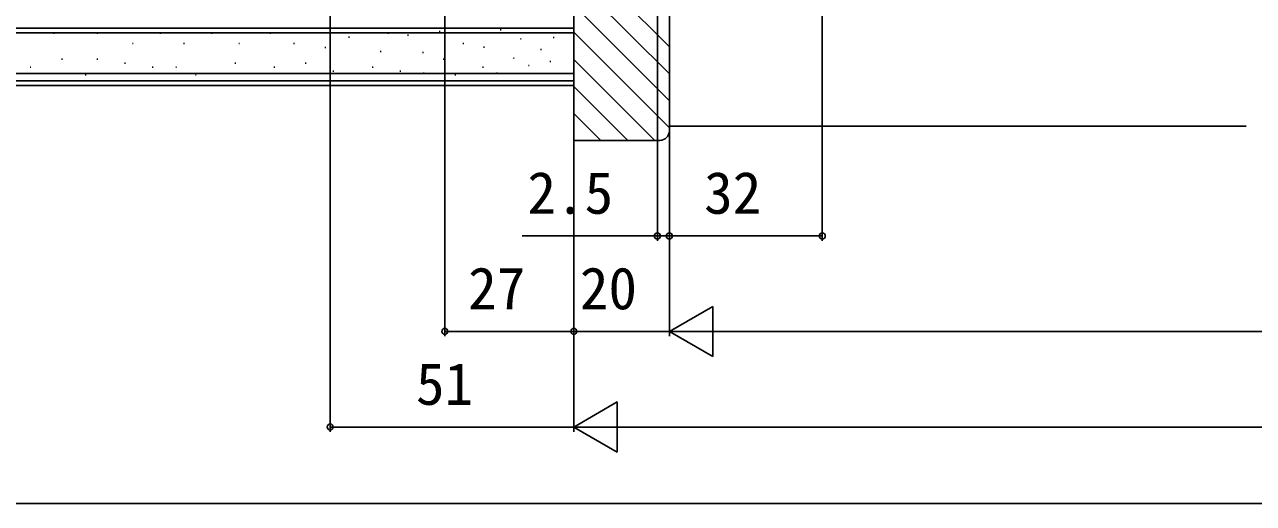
# Model space of a CAD drawing. Units: millimetres, scale not verified. Extents: x -525 to 525, y -782 to 778.
# Drawn here: x -365 to -107.8, y -782.3 to -682 of the extents above; entities that cross this region are included whole.
import ezdxf
from ezdxf.enums import TextEntityAlignment as Align

# ---------------------------------------------------------------- set-up
doc = ezdxf.new("R2010")
doc.units = ezdxf.units.MM
doc.header["$LTSCALE"] = 4
for name, color, linetype in [('0-7_YKK_D', 6, 'Continuous'), ('0-8_YKK_ZWAK', 7, 'Continuous'), ('0-9_YSS_K', 3, 'Continuous'), ('0-A_YSS_KE', 3, 'Continuous')]:
    doc.layers.add(name, color=color, linetype=linetype)
doc.styles.add('ＭＳ ゴシック', font='')
doc.styles.get('ＭＳ ゴシック').set_extended_font_data('MS Gothic')

msp = doc.modelspace()

# ---------------------------------------------------------------- linework, layer by layer
at = {"layer": '0-7_YKK_D'}
for p, q in [((-198, -558.6), (-198, -727.3)), ((-301, -577), (-301, -767.3)), ((-277, -577), (-277, -747.3)), ((-250, -604), (-250, -767.3)), ((-250, -604), (-250, -767.3)), ((-250, -604), (-250, -747.3)), ((-232.5, -619), (-232.5, -727.3)), ((-230, -619), (-230, -747.3)), ((-232.5, -726.3), (-260.827, -726.3)), ((-230, -726.3), (-232.5, -726.3)), ((-198, -726.3), (-230, -726.3)), ((-230, -726.3), (-227.45, -726.3)), ((-230, -746.3), (-220.907, -741.05)), ((-220.907, -751.55), (-220.907, -741.05)), ((-250, -746.3), (-277, -746.3)), ((-230, -746.3), (-250, -746.3)), ((-230, -746.3), (-220.907, -751.55)), ((-230, -746.3), (-211.813, -746.3)), ((219.5, -746.3), (-219.5, -746.3)), ((-250, -766.3), (-240.907, -761.05)), ((-240.907, -771.55), (-240.907, -761.05)), ((-301, -766.3), (-250, -766.3)), ((-250, -766.3), (-240.907, -771.55)), ((-250, -766.3), (-231.813, -766.3)), ((239.5, -766.3), (-239.5, -766.3))]:
    msp.add_line(p, q, dxfattribs=at)
for centre in [(-232.5, -726.3), (-230, -726.3), (-230, -726.3), (-198, -726.3), (-277, -746.3), (-250, -746.3), (-301, -766.3)]:
    msp.add_circle(centre, 0.637, dxfattribs=at)
at = {"layer": '0-8_YKK_ZWAK'}
msp.add_lwpolyline([(-525, -782.3), (525, -782.3), (525, 747.7)], dxfattribs=at)
at = {"layer": '0-9_YSS_K'}
for p, q in [((-230, -686.702), (-250, -666.702)), ((-230, -692.359), (-250, -672.359)), ((-230, -698.016), (-250, -678.016)), ((-496.999, -682.8), (-250, -682.8)), ((-358.684, -683.866), (-358.884, -683.866)), ((-349.618, -683.866), (-349.818, -683.866)), ((-336.431, -683.866), (-336.631, -683.866)), ((-325.717, -683.866), (-325.917, -683.866)), ((-313.424, -683.866), (-313.624, -683.866)), ((-288.699, -683.866), (-288.899, -683.866)), ((-277.982, -683.519), (-278.182, -683.519)), ((-265.184, -683.129), (-265.384, -683.129)), ((-230, -703.672), (-250, -683.672)), ((-342.201, -686.014), (-342.401, -686.014)), ((-331.487, -686.014), (-331.686, -686.014)), ((-319.948, -686.014), (-320.148, -686.014)), ((-308.479, -686.014), (-308.679, -686.014)), ((-296.94, -684.69), (-297.14, -684.69)), ((-284.608, -684.299), (-284.808, -684.299)), ((-273.04, -686.014), (-273.24, -686.014)), ((-268.692, -686.748), (-268.892, -686.748)), ((-260.993, -685.039), (-261.193, -685.039)), ((-254.117, -684.748), (-254.317, -684.748)), ((-357.035, -689.311), (-357.235, -689.311)), ((-349.618, -689.311), (-349.818, -689.311)), ((-301.885, -686.838), (-302.085, -686.838)), ((-290.347, -687.662), (-290.547, -687.662)), ((-281.49, -687.917), (-281.69, -687.917)), ((-277.161, -689.311), (-277.361, -689.311)), ((-262.455, -689.086), (-262.655, -689.086)), ((-256.792, -687.279), (-256.992, -687.279)), ((-233.029, -706.3), (-250, -689.329)), ((-363.629, -690.959), (-363.829, -690.959)), ((-343.849, -690.135), (-344.049, -690.135)), ((-338.08, -690.959), (-338.28, -690.959)), ((-333.135, -690.959), (-333.335, -690.959)), ((-320.772, -690.135), (-320.972, -690.135)), ((-312.599, -690.959), (-312.8, -690.959)), ((-306.006, -690.135), (-306.206, -690.135)), ((-300.237, -691.783), (-300.437, -691.783)), ((-291.996, -690.959), (-292.196, -690.959)), ((-286.226, -691.783), (-286.426, -691.783)), ((-268.919, -690.959), (-269.119, -690.959)), ((-259.313, -690.64), (-259.513, -690.64)), ((-254.831, -689.8), (-255.031, -689.8)), ((-496.999, -692.3), (-250, -692.3)), ((-352.09, -692.607), (-352.291, -692.607)), ((-329.014, -692.607), (-329.214, -692.607)), ((-281.3, -692.205), (-281.5, -692.205)), ((-274.688, -692.607), (-274.888, -692.607)), ((-265.963, -692.205), (-266.163, -692.205)), ((-496.999, -694.8), (-250, -694.8)), ((-238.686, -706.3), (-250, -694.986)), ((-244.343, -706.3), (-250, -700.643)), ((-109.25, -703.3), (-230, -703.3))]:
    msp.add_line(p, q, dxfattribs=at)
at = {"layer": '0-A_YSS_KE'}
for p, q in [((-250, -604.3), (-250, -706.3)), ((-230, -704.3), (-230, -618.3)), ((-250, -693.8), (-250, -681.3)), ((-250, -683.8), (-496.999, -683.8)), ((-496.999, -693.8), (-250, -693.8)), ((-250, -706.3), (-232, -706.3))]:
    msp.add_line(p, q, dxfattribs=at)
msp.add_arc((-232, -704.3), 2, 270, 0, dxfattribs=at)

# ---------------------------------------------------------------- texts
at = {"layer": '0-7_YKK_D', "style": 'ＭＳ ゴシック'}
for s, p in [('2.5', (-259.714, -724.3)), ('32', (-222.727, -724.3)), ('27', (-272.125, -744.3)), ('20', (-248.738, -744.3)), ('51', (-283.034, -764.3))]:
    msp.add_text(s, height=8.798, dxfattribs=at).set_placement(p, align=Align.BOTTOM_LEFT)

doc.saveas('drawing.dxf')
